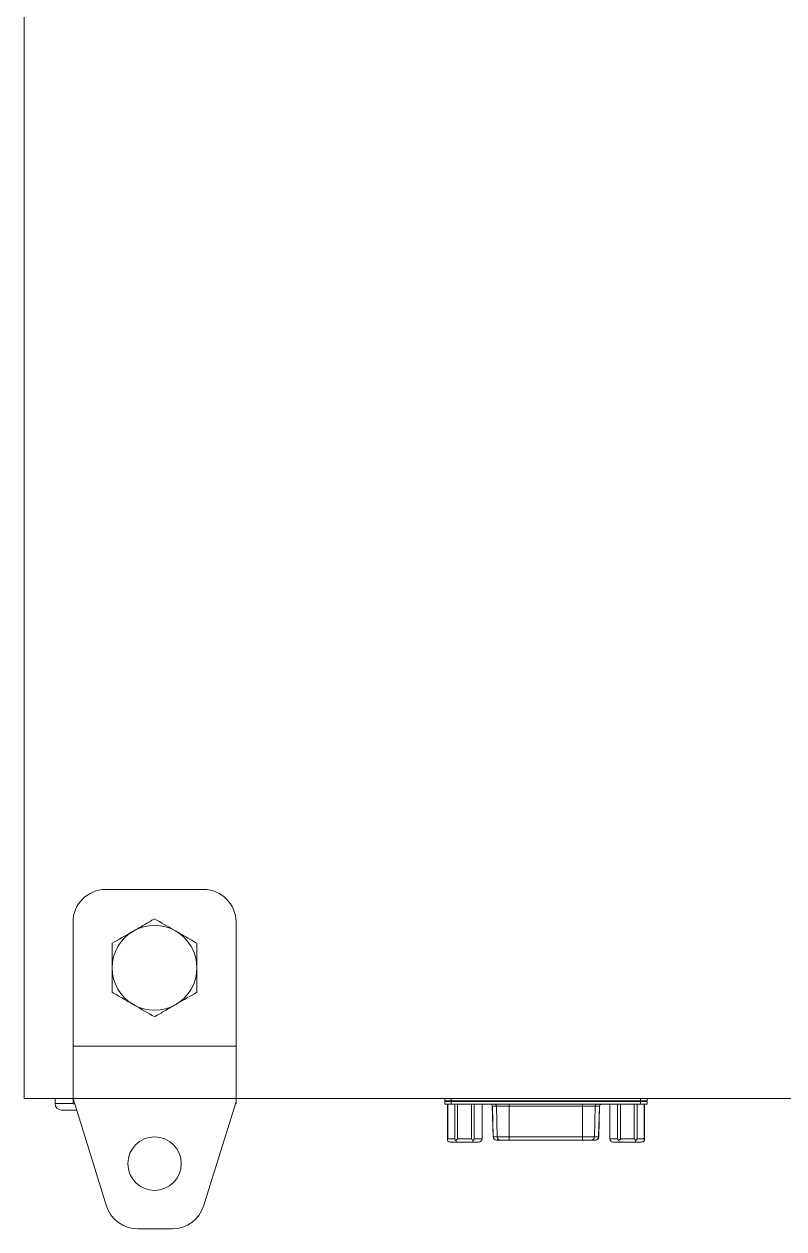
# Model space of a CAD drawing. Extents: x 4137 to 28680, y 2446 to 6814.
# Drawn here: x 10730.3 to 10846.8, y 3406.7 to 3591.2 of the extents above; entities that cross this region are included whole.
import ezdxf

# ---------------------------------------------------------------- set-up
doc = ezdxf.new("R2010")
doc.units = 0
doc.header["$LTSCALE"] = 0.5
doc.layers.get('0').update_dxf_attribs({"linetype": 'CONTINUOUS'})

msp = doc.modelspace()

# ---------------------------------------------------------------- linework, layer by layer
at = {"color": 7, "linetype": 'Continuous', "lineweight": 15}
for p, q in [((10730.31, 3426.67), (10730.31, 3726.67)), ((10730.31, 3426.67), (10730.31, 3726.67)), ((10742.81, 3458.67), (10757.81, 3458.67)), ((10742.81, 3458.67), (10757.81, 3458.67)), ((10737.81, 3453.67), (10737.81, 3434.67)), ((10737.81, 3453.67), (10737.81, 3434.67)), ((10762.81, 3453.67), (10762.81, 3434.67)), ((10762.81, 3453.67), (10762.81, 3434.67)), ((10737.81, 3434.67), (10762.81, 3434.67)), ((10737.81, 3434.67), (10737.81, 3426.67)), ((10737.81, 3434.67), (10762.81, 3434.67)), ((10737.81, 3434.67), (10737.81, 3426.67)), ((10762.81, 3434.67), (10762.81, 3426.67)), ((10762.81, 3434.67), (10762.81, 3426.67)), ((10737.81, 3426.67), (10730.31, 3426.67)), ((10737.81, 3426.67), (10730.31, 3426.67)), ((10735.06, 3426.67), (10735.06, 3425.87)), ((10735.06, 3426.67), (10735.06, 3425.87)), ((10737.81, 3426.67), (10762.81, 3426.67)), ((10737.81, 3426.67), (10742.96, 3410.18)), ((10737.81, 3426.67), (10737.81, 3425.85)), ((10737.81, 3426.67), (10762.81, 3426.67)), ((10737.81, 3426.67), (10742.96, 3410.18)), ((10737.81, 3426.67), (10737.81, 3425.85)), ((10738.07, 3425.85), (10737.81, 3425.85)), ((10738.07, 3425.85), (10737.81, 3425.85)), ((10757.83, 3410.18), (10762.81, 3426.13)), ((10757.83, 3410.18), (10762.81, 3426.13)), ((10762.81, 3425.85), (10762.72, 3425.85)), ((10762.81, 3425.85), (10762.72, 3425.85)), ((10897.81, 3426.67), (10762.81, 3426.67)), ((10762.81, 3426.13), (10762.81, 3426.67)), ((10897.81, 3426.67), (10762.81, 3426.67)), ((10762.81, 3426.13), (10762.81, 3426.67)), ((10762.81, 3426.13), (10762.81, 3425.85)), ((10762.81, 3426.13), (10762.81, 3425.85)), ((10794.81, 3426.27), (10794.81, 3426.67)), ((10794.81, 3426.27), (10795.81, 3426.27)), ((10794.81, 3425.77), (10794.81, 3426.17)), ((10795.81, 3426.17), (10794.81, 3426.17)), ((10795.81, 3425.77), (10794.81, 3425.77)), ((10795.2, 3425.77), (10795.2, 3420.22)), ((10795.27, 3425.77), (10795.27, 3420.47)), ((10795.81, 3426.67), (10795.81, 3426.27)), ((10795.81, 3426.27), (10824.81, 3426.27)), ((10795.81, 3425.77), (10795.81, 3426.17)), ((10824.81, 3426.17), (10795.81, 3426.17)), ((10824.81, 3425.77), (10795.81, 3425.77)), ((10796.31, 3426.27), (10796.31, 3426.17)), ((10796.33, 3420.47), (10796.33, 3425.77)), ((10796.77, 3425.77), (10796.77, 3420.47)), ((10798.89, 3420.47), (10798.89, 3425.77)), ((10799.31, 3426.17), (10799.31, 3426.27)), ((10799.32, 3425.77), (10799.32, 3420.47)), ((10800.53, 3425.77), (10800.53, 3420.47)), ((10802.88, 3426.27), (10802.88, 3426.17)), ((10804.7, 3425.77), (10804.7, 3425.48)), ((10815.91, 3425.77), (10815.91, 3425.48)), ((10817.74, 3426.17), (10817.74, 3426.27)), ((10820.09, 3425.77), (10820.09, 3420.47)), ((10821.3, 3420.47), (10821.3, 3425.77)), ((10821.31, 3426.27), (10821.31, 3426.17)), ((10821.73, 3425.77), (10821.73, 3420.47)), ((10823.85, 3420.47), (10823.85, 3425.77)), ((10824.29, 3425.77), (10824.29, 3420.47)), ((10824.31, 3426.17), (10824.31, 3426.27)), ((10824.81, 3426.27), (10824.81, 3426.67)), ((10824.81, 3426.27), (10825.81, 3426.27)), ((10824.81, 3425.77), (10824.81, 3426.17)), ((10825.81, 3426.17), (10824.81, 3426.17)), ((10825.81, 3425.77), (10824.81, 3425.77)), ((10825.35, 3420.47), (10825.35, 3425.77)), ((10825.41, 3420.22), (10825.41, 3425.77)), ((10825.81, 3426.27), (10825.81, 3426.67)), ((10825.81, 3425.77), (10825.81, 3426.17)), ((10802.09, 3425.48), (10802.21, 3420.76)), ((10802.11, 3425.48), (10802.74, 3425.48)), ((10802.11, 3425.48), (10802.23, 3420.76)), ((10802.74, 3425.48), (10804.7, 3425.48)), ((10802.74, 3425.48), (10802.86, 3420.76)), ((10804.7, 3425.48), (10815.91, 3425.48)), ((10804.7, 3425.48), (10804.7, 3420.76)), ((10815.91, 3425.48), (10817.88, 3425.48)), ((10815.91, 3425.48), (10815.91, 3420.76)), ((10817.88, 3425.48), (10817.76, 3420.76)), ((10817.88, 3425.48), (10818.51, 3425.48)), ((10818.51, 3425.48), (10818.39, 3420.76)), ((10818.41, 3420.76), (10818.53, 3425.48)), ((10796.33, 3420.47), (10795.27, 3420.47)), ((10795.7, 3419.97), (10796.77, 3419.97)), ((10798.89, 3420.47), (10796.77, 3420.47)), ((10796.77, 3419.97), (10798.89, 3419.97)), ((10798.89, 3419.97), (10799.95, 3419.97)), ((10800.53, 3420.47), (10799.32, 3420.47)), ((10802.23, 3420.76), (10802.86, 3420.76)), ((10802.73, 3420.27), (10803.35, 3420.27)), ((10802.86, 3420.76), (10804.7, 3420.76)), ((10803.35, 3420.27), (10803.8, 3420.27)), ((10803.8, 3420.27), (10804.7, 3420.27)), ((10804.7, 3420.76), (10815.91, 3420.76)), ((10804.7, 3420.76), (10804.7, 3420.27)), ((10804.7, 3420.27), (10815.91, 3420.27)), ((10815.91, 3420.76), (10817.76, 3420.76)), ((10815.91, 3420.76), (10815.91, 3420.27)), ((10815.91, 3420.27), (10816.82, 3420.27)), ((10816.82, 3420.27), (10817.27, 3420.27)), ((10817.27, 3420.27), (10817.89, 3420.27)), ((10817.76, 3420.76), (10818.39, 3420.76)), ((10821.3, 3420.47), (10820.09, 3420.47)), ((10820.67, 3419.97), (10821.73, 3419.97)), ((10823.85, 3420.47), (10821.73, 3420.47)), ((10821.73, 3419.97), (10823.85, 3419.97)), ((10823.85, 3420.47), (10824.1, 3420.22)), ((10823.85, 3419.97), (10824.91, 3419.97)), ((10825.35, 3420.47), (10824.29, 3420.47)), ((10747.73, 3406.67), (10753.05, 3406.67)), ((10747.73, 3406.67), (10753.05, 3406.67))]:
    msp.add_line(p, q, dxfattribs=at)
at = {"color": 8, "linetype": 'Continuous', "lineweight": 15}
for p, q in [((10735.06, 3425.87), (10737.81, 3425.87)), ((10735.06, 3425.87), (10737.81, 3425.87)), ((10802.89, 3426.17), (10802.89, 3426.27)), ((10803.52, 3426.17), (10803.52, 3426.27)), ((10804.7, 3426.27), (10804.7, 3426.17)), ((10815.91, 3426.17), (10815.91, 3426.27)), ((10817.1, 3426.17), (10817.1, 3426.27)), ((10817.72, 3426.17), (10817.72, 3426.27)), ((10802.09, 3425.48), (10802.11, 3425.48)), ((10818.51, 3425.48), (10818.53, 3425.48)), ((10802.21, 3420.76), (10802.23, 3420.76)), ((10818.39, 3420.76), (10818.41, 3420.76))]:
    msp.add_line(p, q, dxfattribs=at)
at = {"color": 7, "linetype": 'Continuous', "lineweight": 15, "flags": 128}
for points in [[(10796.52, 3420.22), (10796.59, 3420.3), (10796.68, 3420.39), (10796.77, 3420.47)], [(10798.89, 3420.47), (10798.98, 3420.39), (10799.06, 3420.3), (10799.14, 3420.22)], [(10821.48, 3420.22), (10821.56, 3420.3), (10821.64, 3420.39), (10821.73, 3420.47)]]:
    msp.add_lwpolyline(points, dxfattribs=at)
at = {"color": 7, "linetype": 'Continuous', "lineweight": 15}
msp.add_circle((10750.31, 3416.67), 4.1, dxfattribs=at)
msp.add_circle((10750.31, 3416.67), 4.1, dxfattribs=at)
for centre, radius, start, end in [((10742.81, 3453.67), 5, 90, 180), ((10742.81, 3453.67), 5, 90, 180), ((10757.81, 3453.67), 5, 0, 90), ((10757.81, 3453.67), 5, 0, 90), ((10750.31, 3446.67), 6.5, 60, 120), ((10750.31, 3446.67), 6.5, 60, 120), ((10750.31, 3446.67), 6.5, 120, 180), ((10750.31, 3446.67), 6.5, 120, 180), ((10750.31, 3446.67), 6.5, 0, 60), ((10750.31, 3446.67), 6.5, 0, 60), ((10750.31, 3446.67), 6.5, 180, 240), ((10750.31, 3446.67), 6.5, 180, 240), ((10750.31, 3446.67), 6.5, 300, 0), ((10750.31, 3446.67), 6.5, 300, 0), ((10750.31, 3446.67), 6.5, 240, 300), ((10750.31, 3446.67), 6.5, 240, 300), ((10736.06, 3425.87), 1, 180, 270), ((10736.06, 3425.87), 1, 180, 270), ((10801.79, 3425.47), 0.3, 1.5, 90), ((10801.81, 3425.48), 0.298, 1.145, 89.6642), ((10802.44, 3425.48), 0.298, 1.1448, 89.6644), ((10818.18, 3425.48), 0.298, 90.3356, 178.8553), ((10818.81, 3425.48), 0.298, 90.3355, 178.8554), ((10818.83, 3425.47), 0.3, 90, 178.5), ((10802.71, 3420.77), 0.5, 181.5, 270), ((10802.73, 3420.77), 0.497, 181.1447, 269.6646), ((10803.35, 3420.77), 0.497, 181.1448, 269.6645), ((10817.26, 3420.77), 0.497, 270.3354, 358.8554), ((10817.89, 3420.77), 0.497, 270.3355, 358.8554), ((10817.91, 3420.77), 0.5, 270, 358.5), ((10747.73, 3411.67), 5, 197.354, 270), ((10747.73, 3411.67), 5, 197.354, 270), ((10753.05, 3411.67), 5, 270, 342.646), ((10753.05, 3411.67), 5, 270, 342.646)]:
    msp.add_arc(centre, radius, start, end, dxfattribs=at)
for centre, major_axis, ratio, start_param, end_param in [((10795.7, 3420.47), (0.433, 0.433), 0.57735, 2.094395, 2.617994), ((10795.7, 3420.47), (0.577, 0), 0.866025, 3.665191, 4.712389), ((10796.77, 3420.47), (0.433, -0.433), 0.57735, 4.18879, 4.712389), ((10796.77, 3420.47), (0, 0.5), 0.57735, 2.094395, 3.141593), ((10798.89, 3420.47), (0, 0.5), 0.57735, 3.141593, 4.18879), ((10798.89, 3420.47), (0.433, 0.433), 0.57735, 4.712389, 5.235988), ((10799.95, 3420.47), (-0.577, 0), 0.866025, 1.570796, 3.141593), ((10820.67, 3420.47), (0.577, 0), 0.866025, 3.141593, 4.712389), ((10821.73, 3420.47), (0.433, -0.433), 0.57735, 4.18879, 4.712389), ((10821.73, 3420.47), (0, 0.5), 0.57735, 2.094395, 3.141593), ((10823.85, 3420.47), (0, 0.5), 0.57735, 3.141593, 4.18879), ((10823.85, 3420.47), (0.433, 0.433), 0.57735, 4.712389, 5.235988), ((10824.91, 3420.47), (-0.577, 0), 0.866025, 1.570796, 2.617994), ((10824.91, 3420.47), (-0.433, 0.433), 0.57735, 3.665191, 4.18879)]:
    msp.add_ellipse(centre, major_axis=major_axis, ratio=ratio, start_param=start_param, end_param=end_param, dxfattribs=at)
for points, knots in [([(10750.31, 3454.18), (10749.78, 3453.88), (10748.72, 3453.26), (10747.61, 3452.62), (10747.06, 3452.3)], [0, 0, 0, 0, 0.495459, 1, 1, 1, 1]), ([(10750.31, 3454.18), (10749.78, 3453.88), (10748.72, 3453.26), (10747.61, 3452.62), (10747.06, 3452.3)], [0, 0, 0, 0, 0.495459, 1, 1, 1, 1]), ([(10753.56, 3452.3), (10753.48, 3452.35), (10752.38, 3452.98), (10751.31, 3453.6), (10750.31, 3454.18)], [0, 0, 0, 0, 0.070214, 1, 1, 1, 1]), ([(10753.56, 3452.3), (10753.48, 3452.35), (10752.38, 3452.98), (10751.31, 3453.6), (10750.31, 3454.18)], [0, 0, 0, 0, 0.070214, 1, 1, 1, 1]), ([(10747.06, 3452.3), (10746.98, 3452.26), (10745.88, 3451.63), (10744.81, 3451), (10743.81, 3450.43)], [0, 0, 0, 0, 0.070215, 1, 1, 1, 1]), ([(10747.06, 3452.3), (10746.98, 3452.26), (10745.88, 3451.63), (10744.81, 3451), (10743.81, 3450.43)], [0, 0, 0, 0, 0.070215, 1, 1, 1, 1]), ([(10756.81, 3450.43), (10756.28, 3450.73), (10755.22, 3451.35), (10754.11, 3451.98), (10753.56, 3452.3)], [0, 0, 0, 0, 0.495457, 1, 1, 1, 1]), ([(10756.81, 3450.43), (10756.28, 3450.73), (10755.22, 3451.35), (10754.11, 3451.98), (10753.56, 3452.3)], [0, 0, 0, 0, 0.495457, 1, 1, 1, 1]), ([(10743.81, 3450.43), (10743.81, 3449.49), (10743.81, 3448.25), (10743.81, 3446.98), (10743.81, 3446.67)], [0, 0, 0, 0, 0.758149, 1, 1, 1, 1]), ([(10743.81, 3450.43), (10743.81, 3449.49), (10743.81, 3448.25), (10743.81, 3446.98), (10743.81, 3446.67)], [0, 0, 0, 0, 0.758149, 1, 1, 1, 1]), ([(10756.81, 3446.67), (10756.81, 3446.98), (10756.81, 3448.25), (10756.81, 3449.49), (10756.81, 3450.43)], [0, 0, 0, 0, 0.241851, 1, 1, 1, 1]), ([(10756.81, 3446.67), (10756.81, 3446.98), (10756.81, 3448.25), (10756.81, 3449.49), (10756.81, 3450.43)], [0, 0, 0, 0, 0.241851, 1, 1, 1, 1]), ([(10743.81, 3446.67), (10743.81, 3445.69), (10743.81, 3444.42), (10743.81, 3443.19), (10743.81, 3442.92)], [0, 0, 0, 0, 0.776287, 1, 1, 1, 1]), ([(10743.81, 3446.67), (10743.81, 3445.69), (10743.81, 3444.42), (10743.81, 3443.19), (10743.81, 3442.92)], [0, 0, 0, 0, 0.776287, 1, 1, 1, 1]), ([(10756.81, 3442.92), (10756.81, 3443.19), (10756.81, 3444.42), (10756.81, 3445.69), (10756.81, 3446.67)], [0, 0, 0, 0, 0.223713, 1, 1, 1, 1]), ([(10756.81, 3442.92), (10756.81, 3443.19), (10756.81, 3444.42), (10756.81, 3445.69), (10756.81, 3446.67)], [0, 0, 0, 0, 0.223713, 1, 1, 1, 1]), ([(10743.81, 3442.92), (10744.34, 3442.62), (10745.4, 3442), (10746.5, 3441.37), (10747.06, 3441.05)], [0, 0, 0, 0, 0.495458, 1, 1, 1, 1]), ([(10743.81, 3442.92), (10744.34, 3442.62), (10745.4, 3442), (10746.5, 3441.37), (10747.06, 3441.05)], [0, 0, 0, 0, 0.495458, 1, 1, 1, 1]), ([(10753.56, 3441.05), (10753.64, 3441.09), (10754.73, 3441.72), (10755.81, 3442.34), (10756.81, 3442.92)], [0, 0, 0, 0, 0.070215, 1, 1, 1, 1]), ([(10753.56, 3441.05), (10753.64, 3441.09), (10754.73, 3441.72), (10755.81, 3442.34), (10756.81, 3442.92)], [0, 0, 0, 0, 0.070215, 1, 1, 1, 1]), ([(10747.06, 3441.05), (10747.14, 3441), (10748.23, 3440.37), (10749.31, 3439.75), (10750.31, 3439.17)], [0, 0, 0, 0, 0.070215, 1, 1, 1, 1]), ([(10747.06, 3441.05), (10747.14, 3441), (10748.23, 3440.37), (10749.31, 3439.75), (10750.31, 3439.17)], [0, 0, 0, 0, 0.070215, 1, 1, 1, 1]), ([(10750.31, 3439.17), (10750.84, 3439.47), (10751.9, 3440.09), (10753, 3440.72), (10753.56, 3441.05)], [0, 0, 0, 0, 0.495458, 1, 1, 1, 1]), ([(10750.31, 3439.17), (10750.84, 3439.47), (10751.9, 3440.09), (10753, 3440.72), (10753.56, 3441.05)], [0, 0, 0, 0, 0.495458, 1, 1, 1, 1]), ([(10736.06, 3424.87), (10736.14, 3424.87), (10736.25, 3424.87), (10736.97, 3424.87), (10737.62, 3424.87), (10738.16, 3424.87), (10738.37, 3424.87)], [0, 0, 0, 0, 0.405881, 0.624373, 0.847503, 1, 1, 1, 1]), ([(10736.06, 3424.87), (10736.14, 3424.87), (10736.25, 3424.87), (10736.97, 3424.87), (10737.62, 3424.87), (10738.16, 3424.87), (10738.37, 3424.87)], [0, 0, 0, 0, 0.405881, 0.624373, 0.847503, 1, 1, 1, 1]), ([(10803.35, 3420.27), (10803.39, 3420.27), (10803.47, 3420.27), (10803.8, 3420.27), (10804.22, 3420.27), (10804.55, 3420.27), (10804.7, 3420.27)], [0, 0, 0, 0, 0.242004, 0.5, 0.757996, 1, 1, 1, 1]), ([(10815.91, 3420.27), (10816.07, 3420.27), (10816.39, 3420.27), (10816.82, 3420.27), (10817.15, 3420.27), (10817.23, 3420.27), (10817.27, 3420.27)], [0, 0, 0, 0, 0.2420034, 0.4999998, 0.7579962, 1, 1, 1, 1])]:
    msp.add_open_spline(points, degree=3, knots=knots, dxfattribs=at)

doc.saveas('drawing.dxf')
